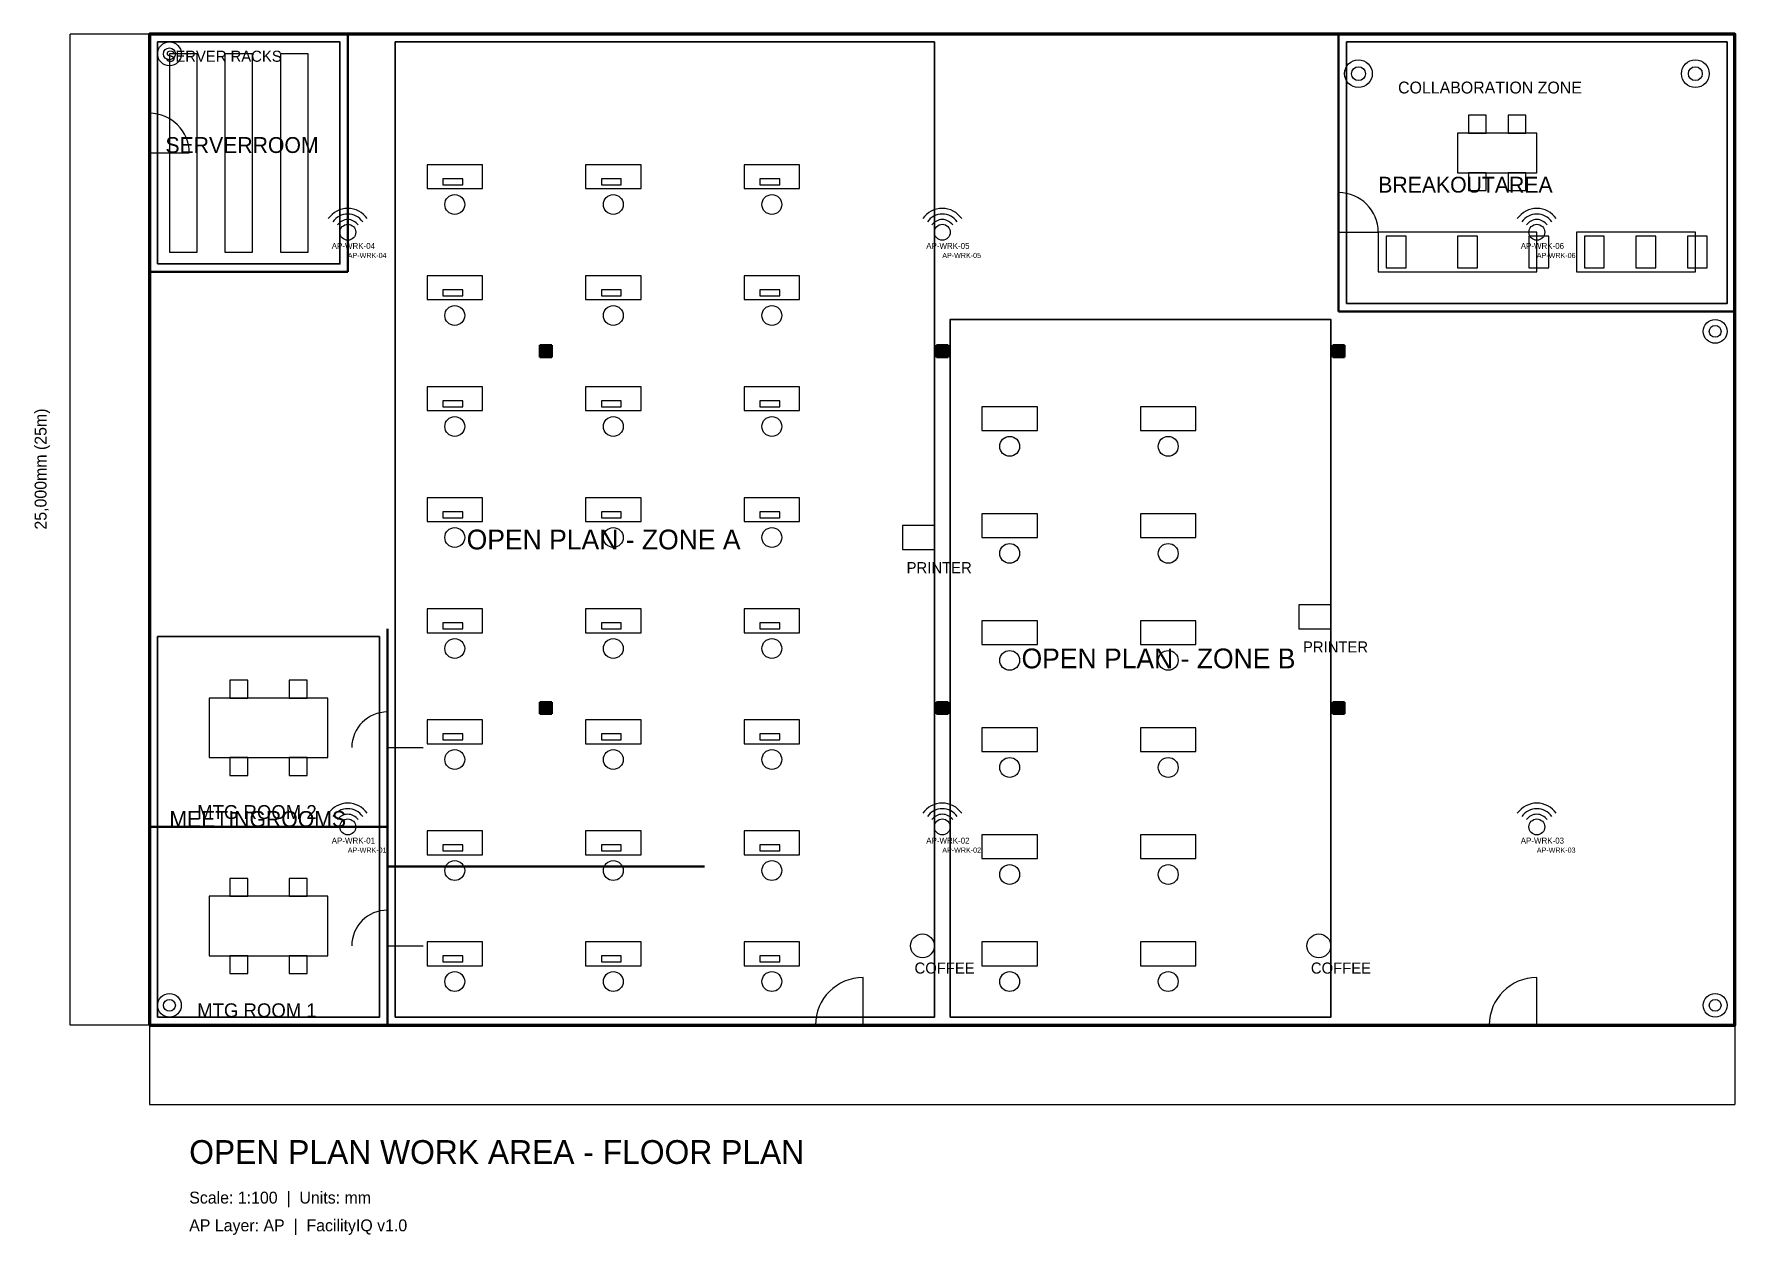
# Model space of a CAD drawing. Header units: millimetres. Extents: x -2916 to 40000, y -5292 to 25000.
import ezdxf

# ---------------------------------------------------------------- set-up
doc = ezdxf.new("R2010")
doc.units = ezdxf.units.MM
for name, color, linetype in [('AP', 3, 'Continuous'), ('COLUMNS', 5, 'Continuous'), ('DIMENSIONS', 6, 'Continuous'), ('DOORS', 4, 'Continuous'), ('FLOOR_BOUNDARY', 1, 'Continuous'), ('FURNITURE', 2, 'Continuous'), ('TEXT', 8, 'Continuous'), ('WALLS', 7, 'Continuous')]:
    doc.layers.add(name, color=color, linetype=linetype)

# ---------------------------------------------------------------- blocks, each defined once
blk = doc.blocks.new('AP_AP-WRK-01')
at = {"layer": 'AP', "color": 3}
blk.add_circle((0, 0), 200, dxfattribs=at)
for radius in [600, 460, 320]:
    blk.add_arc((0, 0), radius, 35, 145, dxfattribs=at)
blk.add_text('AP-WRK-01', height=150, dxfattribs=at).set_placement((-405, -420))
blk.add_attdef('APID', (0, -650), '', height=130, dxfattribs=at)
blk = doc.blocks.new('AP_AP-WRK-02')
at = {"layer": 'AP', "color": 3}
blk.add_circle((0, 0), 200, dxfattribs=at)
for radius in [600, 460, 320]:
    blk.add_arc((0, 0), radius, 35, 145, dxfattribs=at)
blk.add_text('AP-WRK-02', height=150, dxfattribs=at).set_placement((-405, -420))
blk.add_attdef('APID', (0, -650), '', height=130, dxfattribs=at)
blk = doc.blocks.new('AP_AP-WRK-03')
at = {"layer": 'AP', "color": 3}
blk.add_circle((0, 0), 200, dxfattribs=at)
for radius in [600, 460, 320]:
    blk.add_arc((0, 0), radius, 35, 145, dxfattribs=at)
blk.add_text('AP-WRK-03', height=150, dxfattribs=at).set_placement((-405, -420))
blk.add_attdef('APID', (0, -650), '', height=130, dxfattribs=at)
blk = doc.blocks.new('AP_AP-WRK-04')
at = {"layer": 'AP', "color": 3}
blk.add_circle((0, 0), 200, dxfattribs=at)
for radius in [600, 460, 320]:
    blk.add_arc((0, 0), radius, 35, 145, dxfattribs=at)
blk.add_text('AP-WRK-04', height=150, dxfattribs=at).set_placement((-405, -420))
blk.add_attdef('APID', (0, -650), '', height=130, dxfattribs=at)
blk = doc.blocks.new('AP_AP-WRK-05')
at = {"layer": 'AP', "color": 3}
blk.add_circle((0, 0), 200, dxfattribs=at)
for radius in [600, 460, 320]:
    blk.add_arc((0, 0), radius, 35, 145, dxfattribs=at)
blk.add_text('AP-WRK-05', height=150, dxfattribs=at).set_placement((-405, -420))
blk.add_attdef('APID', (0, -650), '', height=130, dxfattribs=at)
blk = doc.blocks.new('AP_AP-WRK-06')
at = {"layer": 'AP', "color": 3}
blk.add_circle((0, 0), 200, dxfattribs=at)
for radius in [600, 460, 320]:
    blk.add_arc((0, 0), radius, 35, 145, dxfattribs=at)
blk.add_text('AP-WRK-06', height=150, dxfattribs=at).set_placement((-405, -420))
blk.add_attdef('APID', (0, -650), '', height=130, dxfattribs=at)

msp = doc.modelspace()

# ---------------------------------------------------------------- linework, layer by layer
at = {"layer": 'COLUMNS', "color": 5}
for points in [[(9850, 16850), (10150, 16850), (9850, 17150), (10150, 17150)], [(19850, 16850), (20150, 16850), (19850, 17150), (20150, 17150)], [(29850, 16850), (30150, 16850), (29850, 17150), (30150, 17150)], [(9850, 7850), (10150, 7850), (9850, 8150), (10150, 8150)], [(19850, 7850), (20150, 7850), (19850, 8150), (20150, 8150)], [(29850, 7850), (30150, 7850), (29850, 8150), (30150, 8150)]]:
    msp.add_solid(points, dxfattribs=at)
at = {"layer": 'DIMENSIONS', "color": 6}
for p, q in [((-2000, 0), (-2000, 25000)), ((0, 25000), (-2000, 25000)), ((0, 0), (-2000, 0)), ((0, 0), (0, -2000)), ((40000, 0), (40000, -2000)), ((0, -2000), (40000, -2000))]:
    msp.add_line(p, q, dxfattribs=at)
at = {"layer": 'DOORS', "color": 4}
for p, q in [((0, 22000), (1000, 22000)), ((30000, 20000), (31000, 20000)), ((6000, 7000), (6900, 7000)), ((6000, 2000), (6900, 2000)), ((18000, 0), (18000, 1200)), ((35000, 0), (35000, 1200))]:
    msp.add_line(p, q, dxfattribs=at)
for centre, radius, start, end in [((0, 22000), 1000, 0, 90), ((30000, 20000), 1000, 0, 90), ((6000, 7000), 900, 90, 180), ((6000, 2000), 900, 90, 180), ((18000, 0), 1200, 90, 180), ((35000, 0), 1200, 90, 180)]:
    msp.add_arc(centre, radius, start, end, dxfattribs=at)
at = {"layer": 'FLOOR_BOUNDARY', "color": 1, "lineweight": 70}
msp.add_lwpolyline([(0, 0), (40000, 0), (40000, 25000), (0, 25000)], close=True, dxfattribs=at)
at = {"layer": 'FURNITURE', "color": 2}
for points in [[(500, 19500), (1200, 19500), (1200, 24500), (500, 24500)], [(1900, 19500), (2600, 19500), (2600, 24500), (1900, 24500)], [(3300, 19500), (4000, 19500), (4000, 24500), (3300, 24500)], [(33275, 22500), (33725, 22500), (33725, 22950), (33275, 22950)], [(34275, 22500), (34725, 22500), (34725, 22950), (34275, 22950)], [(33000, 21500), (35000, 21500), (35000, 22500), (33000, 22500)], [(7000, 21100), (8400, 21100), (8400, 21700), (7000, 21700)], [(11000, 21100), (12400, 21100), (12400, 21700), (11000, 21700)], [(15000, 21100), (16400, 21100), (16400, 21700), (15000, 21700)], [(33275, 21050), (33725, 21050), (33725, 21500), (33275, 21500)], [(34275, 21050), (34725, 21050), (34725, 21500), (34275, 21500)], [(7400, 21200), (7900, 21200), (7900, 21350), (7400, 21350)], [(11400, 21200), (11900, 21200), (11900, 21350), (11400, 21350)], [(15400, 21200), (15900, 21200), (15900, 21350), (15400, 21350)], [(31000, 19000), (35000, 19000), (35000, 20000), (31000, 20000)], [(31200, 19100), (31700, 19100), (31700, 19900), (31200, 19900)], [(33000, 19100), (33500, 19100), (33500, 19900), (33000, 19900)], [(34800, 19100), (35300, 19100), (35300, 19900), (34800, 19900)], [(36000, 19000), (39000, 19000), (39000, 20000), (36000, 20000)], [(36200, 19100), (36700, 19100), (36700, 19900), (36200, 19900)], [(37500, 19100), (38000, 19100), (38000, 19900), (37500, 19900)], [(38800, 19100), (39300, 19100), (39300, 19900), (38800, 19900)], [(7000, 18300), (8400, 18300), (8400, 18900), (7000, 18900)], [(11000, 18300), (12400, 18300), (12400, 18900), (11000, 18900)], [(15000, 18300), (16400, 18300), (16400, 18900), (15000, 18900)], [(7400, 18400), (7900, 18400), (7900, 18550), (7400, 18550)], [(11400, 18400), (11900, 18400), (11900, 18550), (11400, 18550)], [(15400, 18400), (15900, 18400), (15900, 18550), (15400, 18550)], [(7000, 15500), (8400, 15500), (8400, 16100), (7000, 16100)], [(11000, 15500), (12400, 15500), (12400, 16100), (11000, 16100)], [(15000, 15500), (16400, 15500), (16400, 16100), (15000, 16100)], [(7400, 15600), (7900, 15600), (7900, 15750), (7400, 15750)], [(11400, 15600), (11900, 15600), (11900, 15750), (11400, 15750)], [(15400, 15600), (15900, 15600), (15900, 15750), (15400, 15750)], [(21000, 15000), (22400, 15000), (22400, 15600), (21000, 15600)], [(25000, 15000), (26400, 15000), (26400, 15600), (25000, 15600)], [(7000, 12700), (8400, 12700), (8400, 13300), (7000, 13300)], [(7400, 12800), (7900, 12800), (7900, 12950), (7400, 12950)], [(11000, 12700), (12400, 12700), (12400, 13300), (11000, 13300)], [(11400, 12800), (11900, 12800), (11900, 12950), (11400, 12950)], [(15000, 12700), (16400, 12700), (16400, 13300), (15000, 13300)], [(15400, 12800), (15900, 12800), (15900, 12950), (15400, 12950)], [(21000, 12300), (22400, 12300), (22400, 12900), (21000, 12900)], [(25000, 12300), (26400, 12300), (26400, 12900), (25000, 12900)], [(19000, 12000), (19800, 12000), (19800, 12600), (19000, 12600)], [(7000, 9900), (8400, 9900), (8400, 10500), (7000, 10500)], [(11000, 9900), (12400, 9900), (12400, 10500), (11000, 10500)], [(15000, 9900), (16400, 9900), (16400, 10500), (15000, 10500)], [(29000, 10000), (29800, 10000), (29800, 10600), (29000, 10600)], [(7400, 10000), (7900, 10000), (7900, 10150), (7400, 10150)], [(11400, 10000), (11900, 10000), (11900, 10150), (11400, 10150)], [(15400, 10000), (15900, 10000), (15900, 10150), (15400, 10150)], [(21000, 9600), (22400, 9600), (22400, 10200), (21000, 10200)], [(25000, 9600), (26400, 9600), (26400, 10200), (25000, 10200)], [(2025, 8250), (2475, 8250), (2475, 8700), (2025, 8700)], [(3525, 8250), (3975, 8250), (3975, 8700), (3525, 8700)], [(1500, 6750), (4500, 6750), (4500, 8250), (1500, 8250)], [(7000, 7100), (8400, 7100), (8400, 7700), (7000, 7700)], [(7400, 7200), (7900, 7200), (7900, 7350), (7400, 7350)], [(11000, 7100), (12400, 7100), (12400, 7700), (11000, 7700)], [(11400, 7200), (11900, 7200), (11900, 7350), (11400, 7350)], [(15000, 7100), (16400, 7100), (16400, 7700), (15000, 7700)], [(15400, 7200), (15900, 7200), (15900, 7350), (15400, 7350)], [(21000, 6900), (22400, 6900), (22400, 7500), (21000, 7500)], [(25000, 6900), (26400, 6900), (26400, 7500), (25000, 7500)], [(2025, 6300), (2475, 6300), (2475, 6750), (2025, 6750)], [(3525, 6300), (3975, 6300), (3975, 6750), (3525, 6750)], [(7000, 4300), (8400, 4300), (8400, 4900), (7000, 4900)], [(11000, 4300), (12400, 4300), (12400, 4900), (11000, 4900)], [(15000, 4300), (16400, 4300), (16400, 4900), (15000, 4900)], [(21000, 4200), (22400, 4200), (22400, 4800), (21000, 4800)], [(25000, 4200), (26400, 4200), (26400, 4800), (25000, 4800)], [(7400, 4400), (7900, 4400), (7900, 4550), (7400, 4550)], [(11400, 4400), (11900, 4400), (11900, 4550), (11400, 4550)], [(15400, 4400), (15900, 4400), (15900, 4550), (15400, 4550)], [(2025, 3250), (2475, 3250), (2475, 3700), (2025, 3700)], [(3525, 3250), (3975, 3250), (3975, 3700), (3525, 3700)], [(1500, 1750), (4500, 1750), (4500, 3250), (1500, 3250)], [(2025, 1300), (2475, 1300), (2475, 1750), (2025, 1750)], [(3525, 1300), (3975, 1300), (3975, 1750), (3525, 1750)], [(7000, 1500), (8400, 1500), (8400, 2100), (7000, 2100)], [(7400, 1600), (7900, 1600), (7900, 1750), (7400, 1750)], [(11000, 1500), (12400, 1500), (12400, 2100), (11000, 2100)], [(11400, 1600), (11900, 1600), (11900, 1750), (11400, 1750)], [(15000, 1500), (16400, 1500), (16400, 2100), (15000, 2100)], [(15400, 1600), (15900, 1600), (15900, 1750), (15400, 1750)], [(21000, 1500), (22400, 1500), (22400, 2100), (21000, 2100)], [(25000, 1500), (26400, 1500), (26400, 2100), (25000, 2100)]]:
    msp.add_lwpolyline(points, close=True, dxfattribs=at)
at = {"layer": 'FURNITURE', "color": 3}
for centre, radius in [((500, 24500), 300), ((500, 24500), 150), ((30500, 24000), 350), ((30500, 24000), 175), ((39000, 24000), 350), ((39000, 24000), 175), ((39500, 17500), 300), ((39500, 17500), 150), ((500, 500), 300), ((500, 500), 150), ((39500, 500), 300), ((39500, 500), 150)]:
    msp.add_circle(centre, radius, dxfattribs=at)
at = {"layer": 'FURNITURE', "color": 2}
for centre, radius in [((7700, 20700), 250), ((11700, 20700), 250), ((15700, 20700), 250), ((7700, 17900), 250), ((11700, 17900), 250), ((15700, 17900), 250), ((7700, 15100), 250), ((11700, 15100), 250), ((15700, 15100), 250), ((21700, 14600), 250), ((25700, 14600), 250), ((7700, 12300), 250), ((11700, 12300), 250), ((15700, 12300), 250), ((21700, 11900), 250), ((25700, 11900), 250), ((7700, 9500), 250), ((11700, 9500), 250), ((15700, 9500), 250), ((21700, 9200), 250), ((25700, 9200), 250), ((7700, 6700), 250), ((11700, 6700), 250), ((15700, 6700), 250), ((21700, 6500), 250), ((25700, 6500), 250), ((7700, 3900), 250), ((11700, 3900), 250), ((15700, 3900), 250), ((21700, 3800), 250), ((25700, 3800), 250), ((19500, 2000), 300), ((29500, 2000), 300), ((7700, 1100), 250), ((11700, 1100), 250), ((15700, 1100), 250), ((21700, 1100), 250), ((25700, 1100), 250)]:
    msp.add_circle(centre, radius, dxfattribs=at)
at = {"layer": 'WALLS', "lineweight": 50}
for p, q in [((40000, 25000), (0, 25000)), ((0, 25000), (0, 0)), ((40000, 0), (40000, 25000)), ((10150, 17150), (9850, 17150)), ((9850, 17150), (9850, 16850)), ((9850, 16850), (10150, 16850)), ((10150, 16850), (10150, 17150)), ((20150, 17150), (19850, 17150)), ((19850, 17150), (19850, 16850)), ((19850, 16850), (20150, 16850)), ((20150, 16850), (20150, 17150)), ((30150, 17150), (29850, 17150)), ((29850, 17150), (29850, 16850)), ((29850, 16850), (30150, 16850)), ((30150, 16850), (30150, 17150)), ((10150, 8150), (9850, 8150)), ((9850, 8150), (9850, 7850)), ((9850, 7850), (10150, 7850)), ((10150, 7850), (10150, 8150)), ((20150, 8150), (19850, 8150)), ((19850, 8150), (19850, 7850)), ((19850, 7850), (20150, 7850)), ((20150, 7850), (20150, 8150)), ((30150, 8150), (29850, 8150)), ((29850, 8150), (29850, 7850)), ((29850, 7850), (30150, 7850)), ((30150, 7850), (30150, 8150)), ((0, 0), (40000, 0))]:
    msp.add_line(p, q, dxfattribs=at)
at = {"layer": 'WALLS', "color": 7, "lineweight": 50}
for p, q in [((5000, 19000), (5000, 25000)), ((30000, 18000), (30000, 25000)), ((0, 19000), (5000, 19000)), ((30000, 18000), (40000, 18000)), ((6000, 0), (6000, 10000)), ((0, 5000), (6000, 5000)), ((6000, 0), (6000, 4000)), ((6000, 4000), (14000, 4000))]:
    msp.add_line(p, q, dxfattribs=at)
at = {"layer": 'WALLS', "lineweight": 35}
for points in [[(200, 19200), (4800, 19200), (4800, 24800), (200, 24800)], [(6200, 200), (19800, 200), (19800, 24800), (6200, 24800)], [(30200, 18200), (39800, 18200), (39800, 24800), (30200, 24800)], [(20200, 200), (29800, 200), (29800, 17800), (20200, 17800)], [(200, 200), (5800, 200), (5800, 9800), (200, 9800)]]:
    msp.add_lwpolyline(points, close=True, dxfattribs=at)

# ---------------------------------------------------------------- block references
at = {"layer": 'AP'}
for name, p, values in [('AP_AP-WRK-04', (5000, 20000), {'APID': 'AP-WRK-04'}), ('AP_AP-WRK-05', (20000, 20000), {'APID': 'AP-WRK-05'}), ('AP_AP-WRK-06', (35000, 20000), {'APID': 'AP-WRK-06'}), ('AP_AP-WRK-01', (5000, 5000), {'APID': 'AP-WRK-01'}), ('AP_AP-WRK-02', (20000, 5000), {'APID': 'AP-WRK-02'}), ('AP_AP-WRK-03', (35000, 5000), {'APID': 'AP-WRK-03'})]:
    msp.add_blockref(name, p, dxfattribs=at).add_auto_attribs(values)

# ---------------------------------------------------------------- texts
at = {"layer": 'DIMENSIONS', "color": 6}
msp.add_text('25,000mm (25m)', height=300, rotation=90, dxfattribs=at).set_placement((-2600, 12500))
at = {"layer": 'TEXT', "color": 8}
for s, height, p in [('SERVER RACKS', 280, (400, 24300)), ('COLLABORATION ZONE', 300, (31500, 23500)), ('SERVERROOM', 400, (400, 22000)), ('BREAKOUTAREA', 400, (31000, 21000)), ('OPEN PLAN - ZONE A', 500, (8000, 12000)), ('PRINTER', 280, (19100, 11400)), ('OPEN PLAN - ZONE B', 500, (22000, 9000)), ('PRINTER', 280, (29100, 9400)), ('MEETINGROOMS', 400, (500, 5000)), ('MTG ROOM 2', 350, (1200, 5200)), ('COFFEE', 280, (19300, 1300)), ('COFFEE', 280, (29300, 1300)), ('MTG ROOM 1', 350, (1200, 200)), ('OPEN PLAN WORK AREA - FLOOR PLAN', 600, (1000, -3500)), ('Scale: 1:100  |  Units: mm', 300, (1000, -4500)), ('AP Layer: AP  |  FacilityIQ v1.0', 300, (1000, -5200))]:
    msp.add_text(s, height=height, dxfattribs=at).set_placement(p)

doc.saveas('drawing.dxf')
